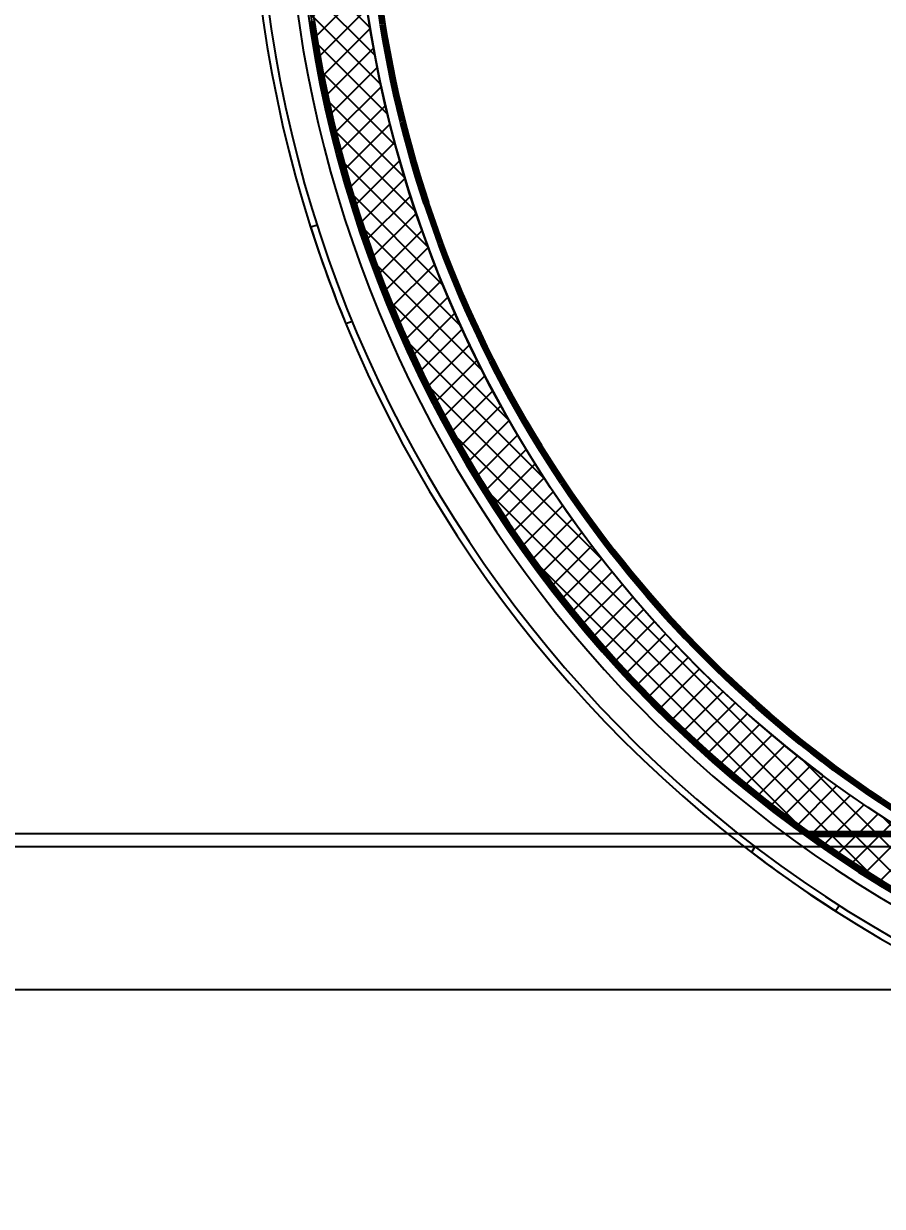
# Model space of a CAD drawing. Header units: millimetres. Extents: x 18626 to 19158, y -7082 to -6706.
# Drawn here: x 18695.87 to 18729.26, y -6895.28 to -6849.28 of the extents above; entities that cross this region are included whole.
import ezdxf

# ---------------------------------------------------------------- set-up
doc = ezdxf.new("R2010")
doc.units = ezdxf.units.MM
doc.header["$LTSCALE"] = 10
doc.layers.get('Defpoints').update_dxf_attribs({"lineweight": 13})
for name, color, linetype, lineweight in [('DIM（标注）', 3, 'Continuous', 15), ('LAYOUT.drawing', 125, 'Continuous', 100), ('OUTLINE.drawing', 180, 'Continuous', 100)]:
    doc.layers.add(name, color=color, linetype=linetype, lineweight=lineweight)
doc.styles.get("Standard").update_dxf_attribs({"font": 'arial.ttf', "height": 5})
doc.dimstyles.new('STANDARD$0', dxfattribs={"dimtxt": 1, "dimasz": 5, "dimexe": 1, "dimexo": 0.1, "dimgap": 0.5, "dimtad": 0, "dimzin": 1, "dimdsep": 46, "dimtxsty": 'Standard', "dimcen": 0.09, "dimclrd": 256, "dimclre": 256, "dimclrt": 256, "dimadec": 0, "dimazin": 2, "dimtfac": 1, "dimtmove": 0, "dimatfit": 3, "dimfxl": 1, "dimtolj": 1, "dimarcsym": 0})

# ---------------------------------------------------------------- blocks, each defined once
blk = doc.blocks.new('*D29')
at = {"layer": 'Defpoints', "linetype": 'ByBlock', "transparency": 16777216}
for p in [(18754.137, -6797.304), (18731.259, -6880.794)]:
    blk.add_point(p, dxfattribs=at)
at = {"layer": 'DIM（标注）', "linetype": 'ByBlock', "lineweight": -2, "transparency": 16777216}
for p, q in [((18754.037, -6797.304), (18688.301, -6797.304)), ((18689.301, -6821.854), (18689.301, -6802.304)), ((18689.301, -6875.794), (18689.301, -6856.245)), ((18731.159, -6880.794), (18688.301, -6880.794))]:
    blk.add_line(p, q, dxfattribs=at)
at = {"layer": 'DIM（标注）', "linetype": 'ByBlock', "transparency": 16777216}
for points in [[(18689.301, -6797.304), (18690.134, -6802.304), (18688.467, -6802.304)], [(18689.301, -6880.794), (18690.134, -6875.794), (18688.467, -6875.794)]]:
    blk.add_solid(points, dxfattribs=at)
at = {"layer": 'DIM（标注）', "linetype": 'ByBlock', "transparency": 16777216, "insert": (18689.301, -6839.049), "char_height": 5, "attachment_point": 5, "rotation": 90}
blk.add_mtext('\\A1;83.49(A.A)', dxfattribs=at)
blk = doc.blocks.new('*D32')
at = {"layer": 'Defpoints', "linetype": 'ByBlock', "transparency": 16777216}
for p in [(18754.137, -6792.744), (18732.971, -6886.864)]:
    blk.add_point(p, dxfattribs=at)
at = {"layer": 'DIM（标注）', "linetype": 'ByBlock', "lineweight": -2, "transparency": 16777216}
for p, q in [((18754.037, -6792.744), (18646.059, -6792.744)), ((18647.059, -6797.744), (18647.059, -6823.793)), ((18647.059, -6855.816), (18647.059, -6881.864)), ((18732.871, -6886.864), (18646.059, -6886.864))]:
    blk.add_line(p, q, dxfattribs=at)
at = {"layer": 'DIM（标注）', "linetype": 'ByBlock', "transparency": 16777216}
for points in [[(18647.059, -6792.744), (18646.226, -6797.744), (18647.892, -6797.744)], [(18647.059, -6886.864), (18646.226, -6881.864), (18647.892, -6881.864)]]:
    blk.add_solid(points, dxfattribs=at)
at = {"layer": 'DIM（标注）', "linetype": 'ByBlock', "transparency": 16777216, "insert": (18647.059, -6839.804), "char_height": 5, "attachment_point": 5, "rotation": 90}
blk.add_mtext('\\A1;94.12%%p0.2', dxfattribs=at)
blk = doc.blocks.new('cogag')
at = {"layer": 'LAYOUT.drawing', "color": 125, "linetype": 'Continuous', "lineweight": 100}
for p, q in [((16473.943, -7014.945), (16474.032, -7015.522)), ((16473.943, -7014.945), (16474.032, -7015.522)), ((16474.032, -7015.522), (16474.129, -7016.098)), ((16474.032, -7015.522), (16474.129, -7016.098)), ((16474.129, -7016.098), (16474.232, -7016.672)), ((16474.129, -7016.098), (16474.232, -7016.672)), ((16474.232, -7016.672), (16474.342, -7017.246)), ((16474.232, -7016.672), (16474.342, -7017.246)), ((16474.342, -7017.246), (16474.46, -7017.818)), ((16474.342, -7017.246), (16474.46, -7017.818)), ((16474.46, -7017.818), (16474.584, -7018.388)), ((16474.46, -7017.818), (16474.584, -7018.388)), ((16474.584, -7018.388), (16474.716, -7018.957)), ((16474.584, -7018.388), (16474.716, -7018.957)), ((16474.716, -7018.957), (16474.854, -7019.524)), ((16474.716, -7018.957), (16474.854, -7019.524)), ((16474.854, -7019.524), (16474.999, -7020.09)), ((16474.854, -7019.524), (16474.999, -7020.09)), ((16474.999, -7020.09), (16475.152, -7020.654)), ((16474.999, -7020.09), (16475.152, -7020.654)), ((16475.152, -7020.654), (16475.311, -7021.215)), ((16475.152, -7020.654), (16475.311, -7021.215)), ((16475.311, -7021.215), (16475.477, -7021.775)), ((16475.311, -7021.215), (16475.477, -7021.775)), ((16475.477, -7021.775), (16475.65, -7022.333)), ((16475.477, -7021.775), (16475.65, -7022.333)), ((16475.65, -7022.333), (16475.829, -7022.888)), ((16475.65, -7022.333), (16475.829, -7022.888)), ((16475.829, -7022.888), (16476.016, -7023.442)), ((16475.829, -7022.888), (16476.016, -7023.442)), ((16476.016, -7023.442), (16476.209, -7023.993)), ((16476.016, -7023.442), (16476.209, -7023.993)), ((16476.209, -7023.993), (16476.409, -7024.541)), ((16476.209, -7023.993), (16476.409, -7024.541)), ((16476.409, -7024.541), (16476.616, -7025.087)), ((16476.409, -7024.541), (16476.616, -7025.087)), ((16476.616, -7025.087), (16476.83, -7025.631)), ((16476.616, -7025.087), (16476.83, -7025.631)), ((16476.83, -7025.631), (16477.05, -7026.171)), ((16476.83, -7025.631), (16477.05, -7026.171)), ((16477.05, -7026.171), (16477.277, -7026.71)), ((16477.05, -7026.171), (16477.277, -7026.71)), ((16477.277, -7026.71), (16477.51, -7027.245)), ((16477.277, -7026.71), (16477.51, -7027.245)), ((16477.51, -7027.245), (16477.75, -7027.777)), ((16477.51, -7027.245), (16477.75, -7027.777)), ((16477.75, -7027.777), (16477.996, -7028.306)), ((16477.75, -7027.777), (16477.996, -7028.306)), ((16477.996, -7028.306), (16478.249, -7028.833)), ((16477.996, -7028.306), (16478.249, -7028.833)), ((16478.249, -7028.833), (16478.508, -7029.356)), ((16478.249, -7028.833), (16478.508, -7029.356)), ((16478.508, -7029.356), (16478.774, -7029.876)), ((16478.508, -7029.356), (16478.774, -7029.876)), ((16478.774, -7029.876), (16479.046, -7030.392)), ((16478.774, -7029.876), (16479.046, -7030.392)), ((16479.046, -7030.392), (16479.325, -7030.906)), ((16479.046, -7030.392), (16479.325, -7030.906)), ((16479.325, -7030.906), (16479.609, -7031.416)), ((16479.325, -7030.906), (16479.609, -7031.416)), ((16479.609, -7031.416), (16479.9, -7031.922)), ((16479.609, -7031.416), (16479.9, -7031.922)), ((16479.9, -7031.922), (16480.197, -7032.424)), ((16479.9, -7031.922), (16480.197, -7032.424)), ((16480.197, -7032.424), (16480.501, -7032.923)), ((16480.197, -7032.424), (16480.501, -7032.923)), ((16480.501, -7032.923), (16480.81, -7033.419)), ((16480.501, -7032.923), (16480.81, -7033.419)), ((16480.81, -7033.419), (16481.125, -7033.91)), ((16480.81, -7033.419), (16481.125, -7033.91)), ((16481.125, -7033.91), (16481.447, -7034.397)), ((16481.125, -7033.91), (16481.447, -7034.397)), ((16481.447, -7034.397), (16481.774, -7034.881)), ((16481.447, -7034.397), (16481.774, -7034.881)), ((16481.774, -7034.881), (16482.107, -7035.36)), ((16481.774, -7034.881), (16482.107, -7035.36)), ((16482.107, -7035.36), (16482.446, -7035.836)), ((16482.107, -7035.36), (16482.446, -7035.836)), ((16482.446, -7035.836), (16482.791, -7036.307)), ((16482.446, -7035.836), (16482.791, -7036.307)), ((16482.791, -7036.307), (16483.142, -7036.774)), ((16482.791, -7036.307), (16483.142, -7036.774)), ((16483.142, -7036.774), (16483.498, -7037.236)), ((16483.142, -7036.774), (16483.498, -7037.236)), ((16483.498, -7037.236), (16483.861, -7037.694)), ((16483.498, -7037.236), (16483.861, -7037.694)), ((16483.861, -7037.694), (16484.228, -7038.148)), ((16483.861, -7037.694), (16484.228, -7038.148)), ((16484.228, -7038.148), (16484.601, -7038.597)), ((16484.228, -7038.148), (16484.601, -7038.597)), ((16484.601, -7038.597), (16484.98, -7039.041)), ((16484.601, -7038.597), (16484.98, -7039.041)), ((16484.98, -7039.041), (16485.364, -7039.481)), ((16484.98, -7039.041), (16485.364, -7039.481)), ((16485.364, -7039.481), (16485.754, -7039.916)), ((16485.364, -7039.481), (16485.754, -7039.916)), ((16485.754, -7039.916), (16486.148, -7040.346)), ((16485.754, -7039.916), (16486.148, -7040.346)), ((16486.148, -7040.346), (16486.548, -7040.772)), ((16486.148, -7040.346), (16486.548, -7040.772)), ((16486.548, -7040.772), (16486.954, -7041.192)), ((16486.548, -7040.772), (16486.954, -7041.192)), ((16486.954, -7041.192), (16487.364, -7041.608)), ((16486.954, -7041.192), (16487.364, -7041.608)), ((16487.364, -7041.608), (16487.779, -7042.018)), ((16487.364, -7041.608), (16487.779, -7042.018)), ((16487.779, -7042.018), (16488.2, -7042.423)), ((16487.779, -7042.018), (16488.2, -7042.423)), ((16488.2, -7042.423), (16488.625, -7042.823)), ((16488.2, -7042.423), (16488.625, -7042.823)), ((16488.625, -7042.823), (16489.055, -7043.218)), ((16488.625, -7042.823), (16489.055, -7043.218)), ((16489.055, -7043.218), (16489.49, -7043.607)), ((16489.055, -7043.218), (16489.49, -7043.607)), ((16489.49, -7043.607), (16489.93, -7043.991)), ((16489.49, -7043.607), (16489.93, -7043.991)), ((16489.93, -7043.991), (16490.375, -7044.37)), ((16489.93, -7043.991), (16490.375, -7044.37)), ((16490.375, -7044.37), (16490.824, -7044.743)), ((16490.375, -7044.37), (16490.824, -7044.743)), ((16490.824, -7044.743), (16491.277, -7045.111)), ((16490.824, -7044.743), (16491.277, -7045.111)), ((16491.277, -7045.111), (16491.735, -7045.473)), ((16491.277, -7045.111), (16491.735, -7045.473)), ((16491.735, -7045.473), (16492.198, -7045.829)), ((16491.735, -7045.473), (16492.198, -7045.829)), ((16492.198, -7045.829), (16492.665, -7046.18)), ((16492.198, -7045.829), (16492.665, -7046.18)), ((16492.665, -7046.18), (16493.136, -7046.525)), ((16492.665, -7046.18), (16493.136, -7046.525)), ((16493.136, -7046.525), (16493.204, -7046.573)), ((16493.136, -7046.525), (16493.611, -7046.864)), ((16493.204, -7046.573), (16548.812, -7046.573)), ((16493.611, -7046.864), (16494.09, -7047.197)), ((16494.09, -7047.197), (16494.574, -7047.525)), ((16494.574, -7047.525), (16495.061, -7047.846)), ((16495.061, -7047.846), (16495.553, -7048.162)), ((16495.553, -7048.162), (16496.048, -7048.471)), ((16496.048, -7048.471), (16496.547, -7048.774))]:
    blk.add_line(p, q, dxfattribs=at)
at = {"layer": 'OUTLINE.drawing', "color": 180, "linetype": 'Continuous', "lineweight": 100}
for p, q in [((16476.614, -7014.549), (16476.698, -7015.093)), ((16476.698, -7015.093), (16476.789, -7015.636)), ((16476.789, -7015.636), (16476.886, -7016.178)), ((16476.886, -7016.178), (16476.99, -7016.719)), ((16476.99, -7016.719), (16477.101, -7017.259)), ((16477.101, -7017.259), (16477.219, -7017.797)), ((16477.219, -7017.797), (16477.342, -7018.333)), ((16477.342, -7018.333), (16477.473, -7018.868)), ((16477.473, -7018.868), (16477.61, -7019.402)), ((16477.61, -7019.402), (16477.754, -7019.933)), ((16477.754, -7019.933), (16477.904, -7020.463)), ((16477.904, -7020.463), (16478.061, -7020.991)), ((16478.061, -7020.991), (16478.224, -7021.517)), ((16478.224, -7021.517), (16478.393, -7022.041)), ((16478.393, -7022.041), (16478.569, -7022.563)), ((16478.569, -7022.563), (16478.752, -7023.083)), ((16478.752, -7023.083), (16478.94, -7023.6)), ((16478.94, -7023.6), (16479.135, -7024.116)), ((16479.135, -7024.116), (16479.337, -7024.628)), ((16479.337, -7024.628), (16479.544, -7025.138)), ((16479.544, -7025.138), (16479.758, -7025.646)), ((16479.758, -7025.646), (16479.978, -7026.151)), ((16479.978, -7026.151), (16480.205, -7026.653)), ((16480.205, -7026.653), (16480.437, -7027.152)), ((16480.437, -7027.152), (16480.676, -7027.649)), ((16480.676, -7027.649), (16480.92, -7028.142)), ((16480.92, -7028.142), (16481.171, -7028.632)), ((16481.171, -7028.632), (16481.427, -7029.12)), ((16481.427, -7029.12), (16481.69, -7029.604)), ((16481.69, -7029.604), (16481.959, -7030.085)), ((16481.959, -7030.085), (16482.233, -7030.562)), ((16482.233, -7030.562), (16482.513, -7031.036)), ((16482.513, -7031.036), (16482.799, -7031.507)), ((16482.799, -7031.507), (16483.091, -7031.974)), ((16483.091, -7031.974), (16483.388, -7032.438)), ((16483.388, -7032.438), (16483.692, -7032.897)), ((16483.692, -7032.897), (16484, -7033.353)), ((16484, -7033.353), (16484.315, -7033.806)), ((16484.315, -7033.806), (16484.635, -7034.254)), ((16484.635, -7034.254), (16484.96, -7034.698)), ((16484.96, -7034.698), (16485.291, -7035.139)), ((16485.291, -7035.139), (16485.627, -7035.575)), ((16485.627, -7035.575), (16485.969, -7036.007)), ((16485.969, -7036.007), (16486.315, -7036.435)), ((16486.315, -7036.435), (16486.667, -7036.859)), ((16486.667, -7036.859), (16487.024, -7037.278)), ((16487.024, -7037.278), (16487.387, -7037.693)), ((16487.387, -7037.693), (16487.754, -7038.103)), ((16487.754, -7038.103), (16488.126, -7038.509)), ((16488.126, -7038.509), (16488.504, -7038.91)), ((16488.504, -7038.91), (16488.886, -7039.307)), ((16488.886, -7039.307), (16489.273, -7039.698)), ((16489.273, -7039.698), (16489.665, -7040.085)), ((16489.665, -7040.085), (16490.061, -7040.468)), ((16490.061, -7040.468), (16490.463, -7040.845)), ((16490.463, -7040.845), (16490.868, -7041.217)), ((16490.868, -7041.217), (16491.279, -7041.585)), ((16491.279, -7041.585), (16491.694, -7041.947)), ((16491.694, -7041.947), (16492.113, -7042.304)), ((16492.113, -7042.304), (16492.536, -7042.656)), ((16492.536, -7042.656), (16492.964, -7043.003)), ((16492.964, -7043.003), (16493.396, -7043.344)), ((16493.396, -7043.344), (16493.833, -7043.681)), ((16493.833, -7043.681), (16494.273, -7044.011)), ((16494.273, -7044.011), (16494.717, -7044.337)), ((16494.717, -7044.337), (16495.166, -7044.657)), ((16495.166, -7044.657), (16495.618, -7044.971)), ((16495.618, -7044.971), (16496.074, -7045.28)), ((16496.074, -7045.28), (16496.534, -7045.583))]:
    blk.add_line(p, q, dxfattribs=at)
blk = doc.blocks.new('*D33')
at = {"layer": 'Defpoints', "linetype": 'ByBlock', "transparency": 16777216}
for p in [(18732.971, -6886.864), (18738.561, -6906.329)]:
    blk.add_point(p, dxfattribs=at)
at = {"layer": 'DIM（标注）', "linetype": 'ByBlock', "lineweight": -2, "transparency": 16777216}
for p, q in [((18732.871, -6886.864), (18646.059, -6886.864)), ((18647.059, -6891.864), (18647.059, -6901.329)), ((18647.059, -6911.329), (18647.059, -6901.329)), ((18738.461, -6906.329), (18646.059, -6906.329))]:
    blk.add_line(p, q, dxfattribs=at)
at = {"layer": 'DIM（标注）', "linetype": 'ByBlock', "transparency": 16777216}
for points in [[(18647.059, -6886.864), (18646.226, -6891.864), (18647.892, -6891.864)], [(18647.059, -6906.329), (18646.226, -6901.329), (18647.892, -6901.329)]]:
    blk.add_solid(points, dxfattribs=at)
at = {"layer": 'DIM（标注）', "linetype": 'ByBlock', "transparency": 16777216, "insert": (18647.059, -6927.341), "char_height": 5, "attachment_point": 5, "rotation": 90}
blk.add_mtext('\\A1;19.46%%p0.3', dxfattribs=at)
blk = doc.blocks.new('*D35')
at = {"layer": 'Defpoints', "linetype": 'ByBlock', "transparency": 16777216}
for p in [(18739.061, -6902.329), (18738.561, -6906.329)]:
    blk.add_point(p, dxfattribs=at)
at = {"layer": 'DIM（标注）', "linetype": 'ByBlock', "lineweight": -2, "transparency": 16777216}
for p, q in [((18690.068, -6897.329), (18690.068, -6892.329)), ((18738.961, -6902.329), (18689.068, -6902.329)), ((18690.068, -6902.329), (18690.068, -6906.329)), ((18739.061, -6902.329), (18739.061, -6902.329)), ((18738.461, -6906.329), (18689.068, -6906.329)), ((18690.068, -6916.329), (18690.068, -6911.329))]:
    blk.add_line(p, q, dxfattribs=at)
at = {"layer": 'DIM（标注）', "linetype": 'ByBlock', "transparency": 16777216}
for points in [[(18690.068, -6902.329), (18689.234, -6897.329), (18690.901, -6897.329)], [(18690.068, -6906.329), (18689.234, -6911.329), (18690.901, -6911.329)]]:
    blk.add_solid(points, dxfattribs=at)
at = {"layer": 'DIM（标注）', "linetype": 'ByBlock', "transparency": 16777216, "insert": (18690.068, -6923.627), "char_height": 5, "attachment_point": 5, "rotation": 90}
blk.add_mtext('\\A1;4.00', dxfattribs=at)
blk = doc.blocks.new('*D40')
at = {"layer": 'Defpoints', "linetype": 'ByBlock', "transparency": 16777216}
for p in [(18754.137, -6796.804), (18731.12, -6881.294)]:
    blk.add_point(p, dxfattribs=at)
at = {"layer": 'DIM（标注）', "linetype": 'ByBlock', "lineweight": -2, "transparency": 16777216}
for p, q in [((18754.037, -6796.804), (18673.244, -6796.804)), ((18674.244, -6815.083), (18674.244, -6801.804)), ((18674.244, -6876.294), (18674.244, -6863.016)), ((18731.02, -6881.294), (18673.244, -6881.294))]:
    blk.add_line(p, q, dxfattribs=at)
at = {"layer": 'DIM（标注）', "linetype": 'ByBlock', "transparency": 16777216}
for points in [[(18674.244, -6796.804), (18675.077, -6801.804), (18673.411, -6801.804)], [(18674.244, -6881.294), (18675.077, -6876.294), (18673.411, -6876.294)]]:
    blk.add_solid(points, dxfattribs=at)
at = {"layer": 'DIM（标注）', "linetype": 'ByBlock', "transparency": 16777216, "insert": (18674.244, -6839.049), "char_height": 5, "attachment_point": 5, "rotation": 90}
blk.add_mtext('\\A1;84.49%%p0.2(V.A)', dxfattribs=at)
blk = doc.blocks.new('SAGAGH')
at = {"layer": 'LAYOUT.drawing', "color": 125, "linetype": 'Continuous', "lineweight": 100}
for p, q in [((16153.998, -6910.441), (16154.087, -6911.018)), ((16153.998, -6910.441), (16154.087, -6911.018)), ((16154.087, -6911.018), (16154.183, -6911.594)), ((16154.087, -6911.018), (16154.183, -6911.594)), ((16154.183, -6911.594), (16154.286, -6912.168)), ((16154.183, -6911.594), (16154.286, -6912.168)), ((16154.286, -6912.168), (16154.397, -6912.742)), ((16154.286, -6912.168), (16154.397, -6912.742)), ((16154.397, -6912.742), (16154.514, -6913.314)), ((16154.397, -6912.742), (16154.514, -6913.314)), ((16154.514, -6913.314), (16154.639, -6913.884)), ((16154.514, -6913.314), (16154.639, -6913.884)), ((16154.639, -6913.884), (16154.77, -6914.453)), ((16154.639, -6913.884), (16154.77, -6914.453)), ((16154.77, -6914.453), (16154.909, -6915.02)), ((16154.77, -6914.453), (16154.909, -6915.02)), ((16154.909, -6915.02), (16155.054, -6915.586)), ((16154.909, -6915.02), (16155.054, -6915.586)), ((16155.054, -6915.586), (16155.206, -6916.149)), ((16155.054, -6915.586), (16155.206, -6916.149)), ((16155.206, -6916.149), (16155.365, -6916.711)), ((16155.206, -6916.149), (16155.365, -6916.711)), ((16155.365, -6916.711), (16155.531, -6917.271)), ((16155.365, -6916.711), (16155.531, -6917.271)), ((16155.531, -6917.271), (16155.704, -6917.829)), ((16155.531, -6917.271), (16155.704, -6917.829)), ((16155.704, -6917.829), (16155.884, -6918.384)), ((16155.704, -6917.829), (16155.884, -6918.384)), ((16155.884, -6918.384), (16156.071, -6918.937)), ((16155.884, -6918.384), (16156.071, -6918.937)), ((16156.071, -6918.937), (16156.264, -6919.488)), ((16156.071, -6918.937), (16156.264, -6919.488)), ((16156.264, -6919.488), (16156.464, -6920.037)), ((16156.264, -6919.488), (16156.464, -6920.037)), ((16156.464, -6920.037), (16156.671, -6920.583)), ((16156.464, -6920.037), (16156.671, -6920.583)), ((16156.671, -6920.583), (16156.884, -6921.127)), ((16156.671, -6920.583), (16156.884, -6921.127)), ((16156.884, -6921.127), (16157.104, -6921.667)), ((16156.884, -6921.127), (16157.104, -6921.667)), ((16157.104, -6921.667), (16157.331, -6922.205)), ((16157.104, -6921.667), (16157.331, -6922.205)), ((16157.331, -6922.205), (16157.565, -6922.741)), ((16157.331, -6922.205), (16157.565, -6922.741)), ((16157.565, -6922.741), (16157.804, -6923.273)), ((16157.565, -6922.741), (16157.804, -6923.273)), ((16157.804, -6923.273), (16158.051, -6923.802)), ((16157.804, -6923.273), (16158.051, -6923.802)), ((16158.051, -6923.802), (16158.304, -6924.329)), ((16158.051, -6923.802), (16158.304, -6924.329)), ((16158.304, -6924.329), (16158.563, -6924.852)), ((16158.304, -6924.329), (16158.563, -6924.852)), ((16158.563, -6924.852), (16158.829, -6925.372)), ((16158.563, -6924.852), (16158.829, -6925.372)), ((16158.829, -6925.372), (16159.101, -6925.888)), ((16158.829, -6925.372), (16159.101, -6925.888)), ((16159.101, -6925.888), (16159.379, -6926.402)), ((16159.101, -6925.888), (16159.379, -6926.402)), ((16159.379, -6926.402), (16159.664, -6926.911)), ((16159.379, -6926.402), (16159.664, -6926.911)), ((16159.664, -6926.911), (16159.955, -6927.418)), ((16159.664, -6926.911), (16159.955, -6927.418)), ((16159.955, -6927.418), (16160.252, -6927.92)), ((16159.955, -6927.418), (16160.252, -6927.92)), ((16160.252, -6927.92), (16160.555, -6928.419)), ((16160.252, -6927.92), (16160.555, -6928.419)), ((16160.555, -6928.419), (16160.865, -6928.914)), ((16160.555, -6928.419), (16160.865, -6928.914)), ((16160.865, -6928.914), (16161.18, -6929.406)), ((16160.865, -6928.914), (16161.18, -6929.406)), ((16161.18, -6929.406), (16161.501, -6929.893)), ((16161.18, -6929.406), (16161.501, -6929.893)), ((16161.501, -6929.893), (16161.829, -6930.377)), ((16161.501, -6929.893), (16161.829, -6930.377)), ((16161.829, -6930.377), (16162.162, -6930.856)), ((16161.829, -6930.377), (16162.162, -6930.856)), ((16162.162, -6930.856), (16162.501, -6931.331)), ((16162.162, -6930.856), (16162.501, -6931.331)), ((16162.501, -6931.331), (16162.846, -6931.803)), ((16162.501, -6931.331), (16162.846, -6931.803)), ((16162.846, -6931.803), (16163.197, -6932.269)), ((16162.846, -6931.803), (16163.197, -6932.269)), ((16163.197, -6932.269), (16163.553, -6932.732)), ((16163.197, -6932.269), (16163.553, -6932.732)), ((16163.553, -6932.732), (16163.915, -6933.19)), ((16163.553, -6932.732), (16163.915, -6933.19)), ((16163.915, -6933.19), (16164.283, -6933.644)), ((16163.915, -6933.19), (16164.283, -6933.644)), ((16164.283, -6933.644), (16164.656, -6934.093)), ((16164.283, -6933.644), (16164.656, -6934.093)), ((16164.656, -6934.093), (16165.035, -6934.537)), ((16164.656, -6934.093), (16165.035, -6934.537)), ((16165.035, -6934.537), (16165.419, -6934.977)), ((16165.035, -6934.537), (16165.419, -6934.977)), ((16165.419, -6934.977), (16165.808, -6935.412)), ((16165.419, -6934.977), (16165.808, -6935.412)), ((16165.808, -6935.412), (16166.203, -6935.842)), ((16165.808, -6935.412), (16166.203, -6935.842)), ((16166.203, -6935.842), (16166.603, -6936.268)), ((16166.203, -6935.842), (16166.603, -6936.268)), ((16166.603, -6936.268), (16167.008, -6936.688)), ((16166.603, -6936.268), (16167.008, -6936.688)), ((16167.008, -6936.688), (16167.418, -6937.103)), ((16167.008, -6936.688), (16167.418, -6937.103)), ((16167.418, -6937.103), (16167.834, -6937.514)), ((16167.418, -6937.103), (16167.834, -6937.514)), ((16167.834, -6937.514), (16168.254, -6937.919)), ((16167.834, -6937.514), (16168.254, -6937.919)), ((16168.254, -6937.919), (16168.68, -6938.319)), ((16168.254, -6937.919), (16168.68, -6938.319)), ((16168.68, -6938.319), (16169.11, -6938.714)), ((16168.68, -6938.319), (16169.11, -6938.714)), ((16169.11, -6938.714), (16169.545, -6939.103)), ((16169.11, -6938.714), (16169.545, -6939.103)), ((16169.545, -6939.103), (16169.985, -6939.487)), ((16169.545, -6939.103), (16169.985, -6939.487)), ((16169.985, -6939.487), (16170.429, -6939.866)), ((16169.985, -6939.487), (16170.429, -6939.866)), ((16170.429, -6939.866), (16170.878, -6940.239)), ((16170.429, -6939.866), (16170.878, -6940.239)), ((16170.878, -6940.239), (16171.332, -6940.607)), ((16170.878, -6940.239), (16171.332, -6940.607)), ((16171.332, -6940.607), (16171.79, -6940.969)), ((16171.332, -6940.607), (16171.79, -6940.969)), ((16171.79, -6940.969), (16172.252, -6941.325)), ((16171.79, -6940.969), (16172.252, -6941.325)), ((16172.252, -6941.325), (16172.719, -6941.676)), ((16172.252, -6941.325), (16172.719, -6941.676)), ((16172.719, -6941.676), (16173.19, -6942.021)), ((16172.719, -6941.676), (16173.19, -6942.021)), ((16173.19, -6942.021), (16173.258, -6942.069)), ((16173.19, -6942.021), (16173.666, -6942.36)), ((16173.258, -6942.069), (16228.867, -6942.069)), ((16173.666, -6942.36), (16174.145, -6942.693)), ((16174.145, -6942.693), (16174.629, -6943.021)), ((16174.629, -6943.021), (16175.116, -6943.342)), ((16175.116, -6943.342), (16175.607, -6943.657)), ((16175.607, -6943.657), (16176.103, -6943.967)), ((16176.103, -6943.967), (16176.602, -6944.27))]:
    blk.add_line(p, q, dxfattribs=at)
at = {"layer": 'OUTLINE.drawing', "color": 180, "linetype": 'Continuous', "lineweight": 100}
for p, q in [((16156.668, -6910.044), (16156.753, -6910.589)), ((16156.753, -6910.589), (16156.843, -6911.132)), ((16156.843, -6911.132), (16156.941, -6911.674)), ((16156.941, -6911.674), (16157.045, -6912.215)), ((16157.045, -6912.215), (16157.156, -6912.754)), ((16157.156, -6912.754), (16157.273, -6913.292)), ((16157.273, -6913.292), (16157.397, -6913.829)), ((16157.397, -6913.829), (16157.528, -6914.364)), ((16157.528, -6914.364), (16157.665, -6914.898)), ((16157.665, -6914.898), (16157.808, -6915.429)), ((16157.808, -6915.429), (16157.959, -6915.959)), ((16157.959, -6915.959), (16158.115, -6916.487)), ((16158.115, -6916.487), (16158.278, -6917.013)), ((16158.278, -6917.013), (16158.448, -6917.537)), ((16158.448, -6917.537), (16158.624, -6918.059)), ((16158.624, -6918.059), (16158.806, -6918.579)), ((16158.806, -6918.579), (16158.995, -6919.096)), ((16158.995, -6919.096), (16159.19, -6919.611)), ((16159.19, -6919.611), (16159.391, -6920.124)), ((16159.391, -6920.124), (16159.599, -6920.634)), ((16159.599, -6920.634), (16159.813, -6921.142)), ((16159.813, -6921.142), (16160.033, -6921.646)), ((16160.033, -6921.646), (16160.259, -6922.149)), ((16160.259, -6922.149), (16160.492, -6922.648)), ((16160.492, -6922.648), (16160.73, -6923.144)), ((16160.73, -6923.144), (16160.975, -6923.638)), ((16160.975, -6923.638), (16161.225, -6924.128)), ((16161.225, -6924.128), (16161.482, -6924.616)), ((16161.482, -6924.616), (16161.745, -6925.1)), ((16161.745, -6925.1), (16162.013, -6925.581)), ((16162.013, -6925.581), (16162.288, -6926.058)), ((16162.288, -6926.058), (16162.568, -6926.532)), ((16162.568, -6926.532), (16162.854, -6927.003)), ((16162.854, -6927.003), (16163.146, -6927.47)), ((16163.146, -6927.47), (16163.443, -6927.933)), ((16163.443, -6927.933), (16163.746, -6928.393)), ((16163.746, -6928.393), (16164.055, -6928.849)), ((16164.055, -6928.849), (16164.369, -6929.302)), ((16164.369, -6929.302), (16164.689, -6929.75)), ((16164.689, -6929.75), (16165.015, -6930.194)), ((16165.015, -6930.194), (16165.345, -6930.635)), ((16165.345, -6930.635), (16165.682, -6931.071)), ((16165.682, -6931.071), (16166.023, -6931.503)), ((16166.023, -6931.503), (16166.37, -6931.931)), ((16166.37, -6931.931), (16166.722, -6932.354)), ((16166.722, -6932.354), (16167.079, -6932.774)), ((16167.079, -6932.774), (16167.441, -6933.188)), ((16167.441, -6933.188), (16167.809, -6933.599)), ((16167.809, -6933.599), (16168.181, -6934.005)), ((16168.181, -6934.005), (16168.558, -6934.406)), ((16168.558, -6934.406), (16168.941, -6934.802)), ((16168.941, -6934.802), (16169.328, -6935.194)), ((16169.328, -6935.194), (16169.72, -6935.581)), ((16169.72, -6935.581), (16170.116, -6935.963)), ((16170.116, -6935.963), (16170.517, -6936.341)), ((16170.517, -6936.341), (16170.923, -6936.713)), ((16170.923, -6936.713), (16171.333, -6937.08)), ((16171.333, -6937.08), (16171.748, -6937.443)), ((16171.748, -6937.443), (16172.167, -6937.8)), ((16172.167, -6937.8), (16172.591, -6938.152)), ((16172.591, -6938.152), (16173.019, -6938.499)), ((16173.019, -6938.499), (16173.451, -6938.84)), ((16173.451, -6938.84), (16173.887, -6939.176)), ((16173.887, -6939.176), (16174.328, -6939.507)), ((16174.328, -6939.507), (16174.772, -6939.833)), ((16174.772, -6939.833), (16175.22, -6940.152)), ((16175.22, -6940.152), (16175.673, -6940.467)), ((16175.673, -6940.467), (16176.129, -6940.776)), ((16176.129, -6940.776), (16176.588, -6941.079))]:
    blk.add_line(p, q, dxfattribs=at)
blk = doc.blocks.new('SFTHHN')
h = blk.add_hatch()
h.set_pattern_fill('ANSI37', color=5, scale=0.2, style=0)
h.set_pattern_definition([(45, (-9078.69425, 872.2232), (-0.449012806, 0.449012806), []), (135, (-9078.69425, 872.2232), (-0.449012806, -0.449012806), [])])
h.paths.add_polyline_path([(17661.835, -6913.714, 4.042934), (17617.474, -6913.714)])
h.paths.add_polyline_path([(17616.638, -6910.73, -3.670869), (17662.671, -6910.73)], flags=16)
at = {"color": 5}
for points in [[(17620.409, -6915.134), (17620.409, -6916.214), (17658.9, -6916.214), (17658.9, -6915.134, 4.733206), (17620.409, -6915.134)], [(17616.638, -6910.73, -3.670869), (17662.671, -6910.73), (17616.638, -6910.73)]]:
    blk.add_lwpolyline(points, format="xyb", dxfattribs=at)

msp = doc.modelspace()

# ---------------------------------------------------------------- linework, layer by layer
at = {"color": 0}
for p, q in [((18707.278, -6857.111), (18707.032, -6857.201)), ((18708.646, -6860.87), (18708.401, -6860.96)), ((18724.314, -6881.289), (18724.164, -6881.503)), ((18727.591, -6883.583), (18727.441, -6883.797))]:
    msp.add_line(p, q, dxfattribs=at)
for centre, radius, start, end in [((18754.137, -6842.184), 49.44, 295.3483, 244.6517), ((18754.137, -6842.184), 49.18, 294.7012, 245.2988), ((18754.137, -6842.184), 47.68, 294.0033, 245.9967), ((18753.103, -6842.561), 48.34, 197.6405, 202.3595), ((18753.506, -6843.086), 48.34, 232.6405, 237.3595)]:
    msp.add_arc(centre, radius, start, end, dxfattribs=at)
at = {"color": 2}
for radius in [48.08, 47.48]:
    msp.add_arc((18754.137, -6842.184), radius, 300.1044, 239.8956, dxfattribs=at)
at = {"color": 5}
msp.add_arc((18754.137, -6842.184), 45.38, 306.8571, 233.1429, dxfattribs=at)

# ---------------------------------------------------------------- block references
for name, p in [('SFTHHN', (1114.482, 29.435)), ('SAGAGH', (2553.074, 61.275))]:
    msp.add_blockref(name, p)
at = {"layer": 'DIM（标注）', "color": 0}
msp.add_blockref('cogag', (2233.129, 165.779), dxfattribs=at)

# ---------------------------------------------------------------- dimensions: what is measured, and where the dimension line sits
at = {"layer": 'DIM（标注）', "color": 3}
for base, p1, p2, override, picture, middle in [((18647.059, -6886.864), (18754.137, -6792.744), (18732.971, -6886.864), {"dimtol": 1, "dimtp": 0.2, "dimtm": 0.2, "dimfxl": 1.5, "dimarcsym": 2}, '*D32', (18647.059, -6839.804)), ((18647.059, -6906.3293), (18732.9706, -6886.8645), (18738.5614, -6906.3293), {"dimtol": 1, "dimtp": 0.3, "dimtm": 0.3, "dimfxl": 1.5, "dimarcsym": 2}, '*D33', (18647.059, -6927.3408))]:
    dim = msp.add_linear_dim(base=base, p1=p1, p2=p2, angle=90, dimstyle='STANDARD$0', override=override, dxfattribs=at)
    dim.commit()
    dim.dimension.update_dxf_attribs({"geometry": picture, "text_midpoint": middle})
dim = msp.add_linear_dim(base=(18674.244, -6796.804), p1=(18731.12, -6881.294), p2=(18754.137, -6796.804), angle=90, text='<>(V.A)', dimstyle='STANDARD$0', override={"dimtol": 1, "dimtp": 0.2, "dimtm": 0.2, "dimfxl": 1.5, "dimarcsym": 2}, dxfattribs=at)
dim.commit()
dim.dimension.update_dxf_attribs({"geometry": '*D40', "text_midpoint": (18674.244, -6839.049)})
at = {"layer": 'DIM（标注）', "color": 0}
dim = msp.add_linear_dim(base=(18689.301, -6797.304), p1=(18731.259, -6880.794), p2=(18754.137, -6797.304), angle=90, dimstyle='STANDARD$0', override={"dimpost": '(A.A)'}, dxfattribs=at)
dim.commit()
dim.dimension.update_dxf_attribs({"geometry": '*D29', "text_midpoint": (18689.301, -6839.049)})
at = {"layer": 'DIM（标注）'}
dim = msp.add_linear_dim(base=(18690.068, -6906.329), p1=(18739.061, -6902.329), p2=(18738.561, -6906.329), angle=90, dimstyle='STANDARD$0', override={"dimfxl": 1.5, "dimarcsym": 2}, dxfattribs=at)
dim.commit()
dim.dimension.update_dxf_attribs({"geometry": '*D35', "text_midpoint": (18690.068, -6923.627)})

doc.saveas('drawing.dxf')
